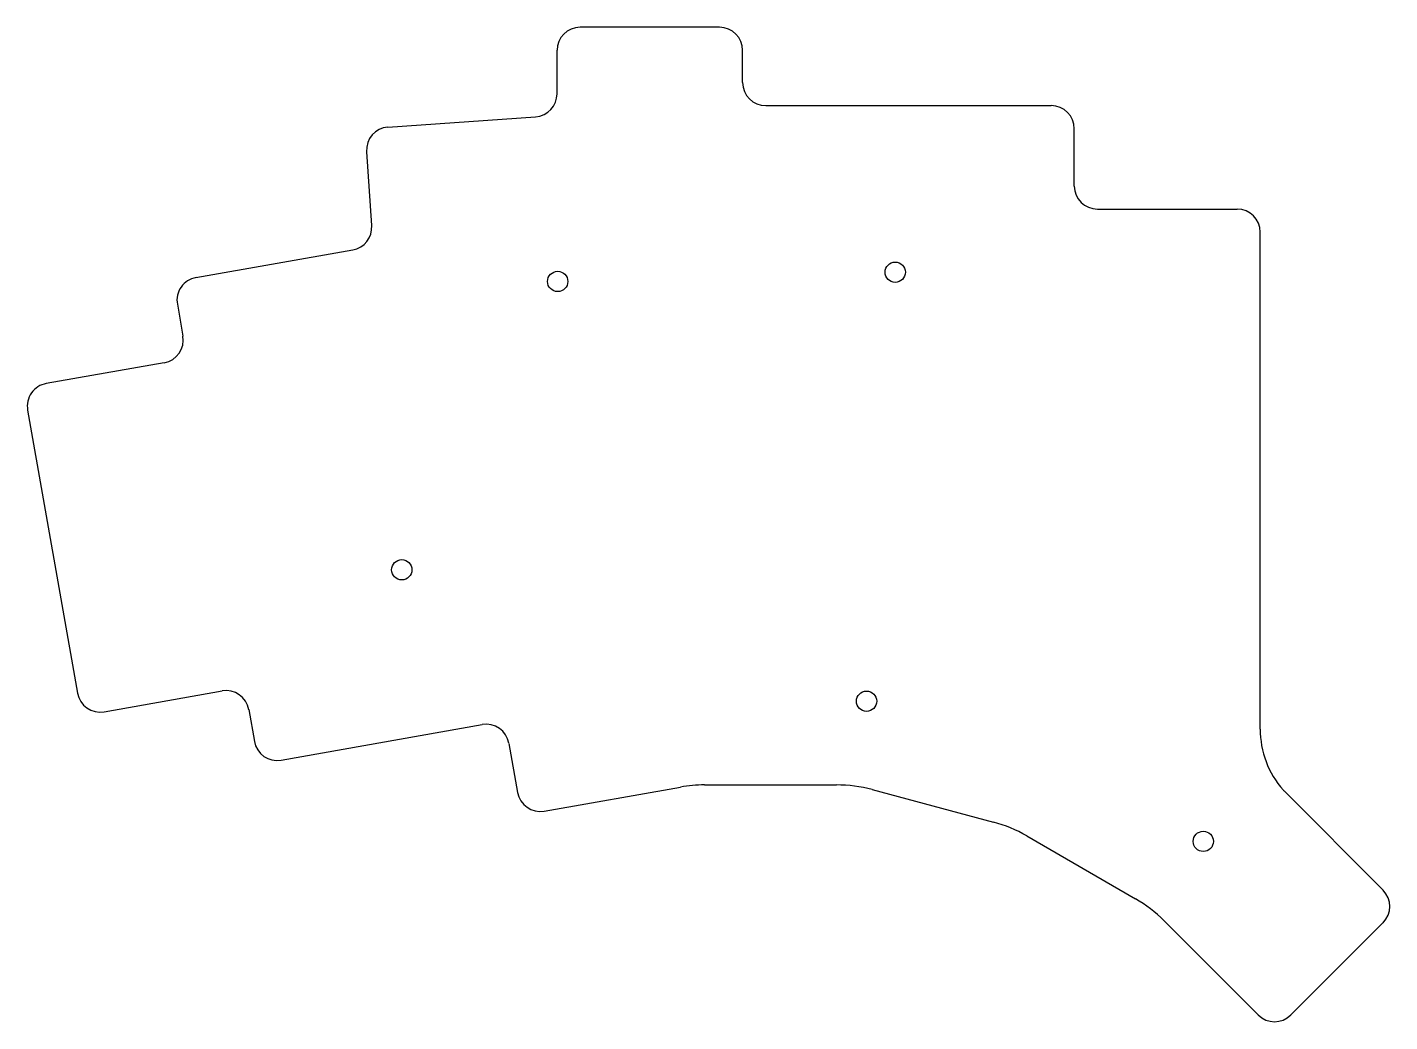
# Model space of a CAD drawing. Header units: millimetres. Extents: x 33 to 181, y -128 to -20.
import ezdxf

# ---------------------------------------------------------------- set-up
doc = ezdxf.new("R2010")
doc.units = ezdxf.units.MM

msp = doc.modelspace()

# ---------------------------------------------------------------- linework, layer by layer
for p, q in [((108.06, -19.76), (92.91, -19.76)), ((90.41, -26.97), (90.41, -22.26)), ((110.56, -25.76), (110.56, -22.26)), ((72.05, -30.59), (88.08, -29.47)), ((113.06, -28.26), (144.06, -28.26)), ((146.56, -36.98), (146.56, -30.76)), ((69.73, -33.26), (70.29, -41.27)), ((149.06, -39.48), (164.23, -39.48)), ((166.73, -95.88), (166.73, -41.98)), ((51.22, -46.91), (68.23, -43.91)), ((49.2, -49.8), (49.8, -53.25)), ((47.78, -56.14), (34.97, -58.4)), ((32.94, -61.3), (38.35, -91.98)), ((41.25, -94), (54.05, -91.75)), ((56.95, -93.77), (57.56, -97.22)), ((60.45, -99.25), (82.29, -95.4)), ((85.19, -97.43), (86.13, -102.75)), ((106.42, -101.94), (120.74, -101.94)), ((89.02, -104.78), (103.81, -102.17)), ((124.63, -102.45), (137.78, -105.98)), ((169.33, -102.59), (180.07, -113.35)), ((141.4, -107.47), (153.19, -114.28)), ((156.3, -116.67), (166.52, -126.89)), ((170.06, -126.89), (180.06, -116.88))]:
    msp.add_line(p, q)
for centre in [(127.12, -46.33), (90.48, -47.33), (73.56, -78.6), (124.01, -92.86), (160.56, -108.06)]:
    msp.add_circle(centre, 1.1)
for centre, radius, start, end in [((92.91, -22.26), 2.5, 90, 180), ((108.06, -22.26), 2.5, 0, 90), ((113.06, -25.76), 2.5, 180, 270), ((87.91, -26.97), 2.5, 274, 0), ((144.06, -30.76), 2.5, 0, 90), ((72.23, -33.08), 2.5, 94, 184), ((149.06, -36.98), 2.5, 180, 270), ((164.23, -41.98), 2.5, 0, 90), ((67.8, -41.44), 2.5, 280, 4), ((51.66, -49.37), 2.5, 100, 190), ((47.34, -53.68), 2.5, 280, 10), ((35.41, -60.86), 2.5, 100, 190), ((40.82, -91.54), 2.5, 190, 280), ((54.49, -94.21), 2.5, 10, 100), ((82.72, -97.86), 2.5, 10, 100), ((176.73, -95.88), 10, 180, 221.2706), ((60.02, -96.79), 2.5, 190, 280), ((106.42, -116.94), 15, 90, 100), ((120.74, -116.94), 15, 75, 90), ((88.59, -102.31), 2.5, 190, 280), ((104.25, -104.63), 2.5, 100.0000004, 100.0000008), ((171.09, -100.82), 2.5, 221.2706, 224.948), ((133.9, -120.46), 15, 60, 75), ((137.13, -108.39), 2.5, 75.0000002, 75.0000021), ((140.15, -109.64), 2.5, 59.9999999, 60.0000001), ((178.3, -115.12), 2.5, 315, 44.948), ((145.69, -127.27), 15, 45, 60), ((168.29, -125.12), 2.5, 225, 315)]:
    msp.add_arc(centre, radius, start, end)

doc.saveas('drawing.dxf')
